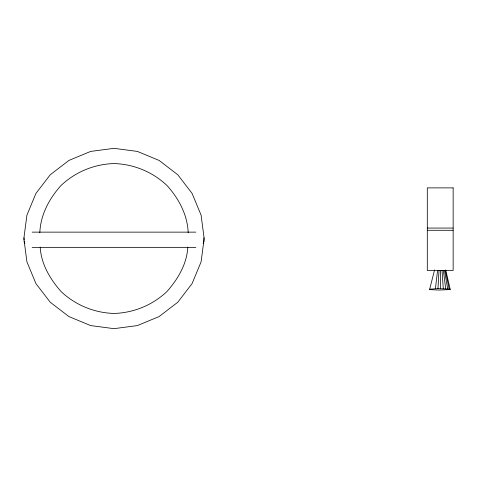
<?xml version="1.0" encoding="UTF-8"?>
<svg xmlns="http://www.w3.org/2000/svg" width="477" height="477" viewBox="0 0 477 477"><rect width="100%" height="100%" fill="white"/><g stroke="black" fill="none" stroke-linecap="round" stroke-linejoin="round"><path stroke-width="0.72" d="M445.303 270.417L449.191 289.044A9.623 0.686 0 0 1 449.68 289.587L439.21 290.064L430.665 289.67A9.623 0.686 0 0 1 430.182 289.128L437.964 288.657L439.019 270.387M435.412 288.716L437.582 270.429M24.106 237.779L24.106 241.714L24.87 243.55M39.824 232.752C40.497 214.888 49.238 198.575 61.014 185.505C75.402 171.929 94.237 164.13 114.009 163.557C133.781 164.13 152.616 171.929 167.004 185.505C178.78 198.575 187.521 214.888 188.194 232.752M187.819 247.122C186.912 263.99 177.927 279.081 167.004 291.495C152.616 305.071 133.781 312.87 114.009 313.443C94.237 312.87 75.402 305.071 61.014 291.495C50.091 279.081 41.105 263.99 40.199 247.122M429.646 289.306L434.577 269.869M203.148 243.55L203.912 241.714L203.912 237.779M437.964 288.657L449.191 289.044M427.303 228.06L453.15 228.06M427.303 230.29L453.15 230.29M32.162 232.138L195.856 232.138M32.162 247.354L195.856 247.354M445.709 269.934L450.21 289.408M444.516 270.542L447.706 288.889M24.041 239.961L23.85 238.5L26.921 215.163L35.93 193.418L50.258 174.749L68.932 160.421L90.672 151.412L114.009 148.341L137.346 151.412L159.091 160.421L177.76 174.749L192.088 193.418L201.097 215.163L204.168 238.5L201.097 261.837L192.088 283.582L177.76 302.251L159.091 316.579L137.346 325.588L114.009 328.659L90.672 325.588L68.932 316.579L50.258 302.251L35.93 283.582L26.921 261.837L24.232 241.416M443.377 270.465L445.691 288.77M442.024 270.405L443.282 288.686M440.533 270.381L440.647 288.645M453.15 187.884L427.303 187.884L427.303 270.465L453.15 270.465L453.15 187.884"/></g></svg>
